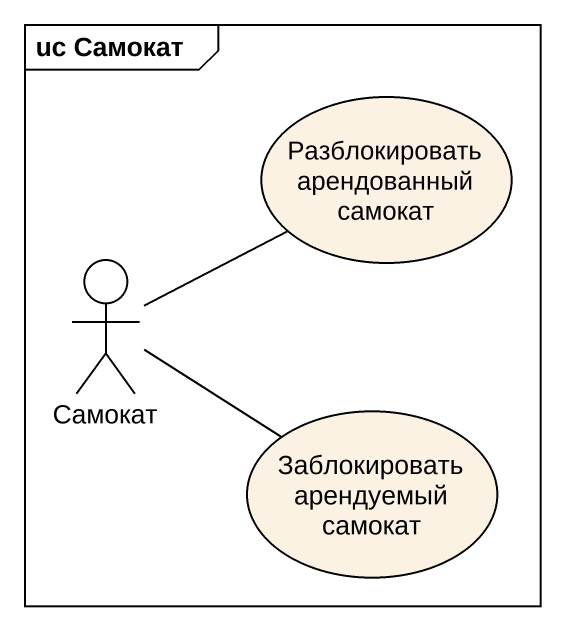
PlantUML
@startuml
mainframe uc Самокат
usecase "Разблокировать арендованный самокат" as Разблокировать_арендованный
actor Самокат
usecase "Заблокировать арендуемый самокат" as Заблокировать_арендуемый
Самокат -up- Разблокировать_арендованный
Самокат -right- Заблокировать_арендуемый
@enduml
